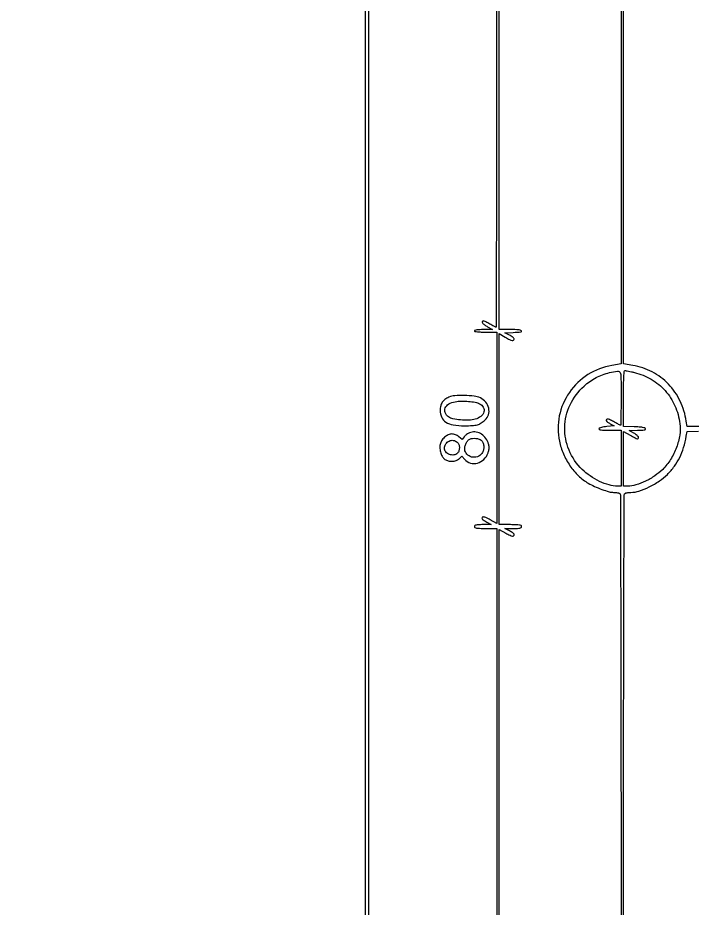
# Model space of a CAD drawing. Extents: x 0 to 836, y 5 to 589.
# Drawn here: x 45.1 to 91, y 369.6 to 430.3 of the extents above; entities that cross this region are included whole.
import ezdxf

# ---------------------------------------------------------------- set-up
doc = ezdxf.new("R2010")
doc.units = 0
doc.header["$MEASUREMENT"] = 0

msp = doc.modelspace()

# ---------------------------------------------------------------- linework, layer by layer
for points in [[(201.712326, 537.783562, -0.000001), (217.055896, 537.76491, -0.426088)], [(546.939, 229.3929, -0.000106), (546.943559, 250.949215, -0.000176), (546.957638, 269.095817, -0.000001), (546.976289, 285.583213, -0.415883)], [(836.0595, 588.6891), (420.497259, 588.710259, 0.000013), (261.145696, 588.714318, 0.000021), (126.989856, 588.708632), (4.934769, 588.698274, 0.19889), (4.878609, 588.675009, 0.198853), (4.855343, 588.618859), (4.83877, 516.273901, 0.000036), (4.826254, 436.744061, 0.000021), (4.8222, 342.282364), (4.8222, 95.946129), (4.469225, 95.920114, 0.031904), (4.160456, 95.877435, 0.315999), (4.075312, 95.787407, 0.415411), (4.137995, 95.703578, 0.035338), (4.43445, 95.6826), (4.8222, 95.6826), (4.8222, 50.2101), (4.8222, 4.7376), (420.462, 4.7376), (836.1018, 4.7376)], [(604.852986, 529.408162, -0.000002), (620.423836, 529.389509, -0.550615)], [(238.738155, 529.614638, -0.000002), (224.300981, 529.63329, -0.415836)], [(308.18842, 529.408162, -0.000002), (322.638019, 529.38951, -0.415836)], [(531.796111, 538.074638, -0.000002), (517.6951, 538.093291, -0.426056)], [(413.368417, 538.074638, -0.000002), (399.676779, 538.093291, -0.415815)], [(77.850638, 481.579418, -0.000002), (77.869294, 494.031443, -0.550517)], [(336.166934, 548.220763, -0.000002), (326.827688, 548.233536, -0.413812)], [(77.6628, 451.676106, -0.00014), (77.658241, 435.392546, -0.000234), (77.644162, 421.684687, -0.000002), (77.625507, 409.236574, -0.415775), (77.59935, 409.210633, -0.111035), (77.559591, 409.219859, -0.00754), (77.455133, 409.272165, -0.010506), (77.331746, 409.339625, -0.007675), (77.1975, 409.419493, 0.013093), (77.05967, 409.499485, 0.015532), (76.92537, 409.56747, 0.014424), (76.809547, 409.617631, 0.08935), (76.7463, 409.63056, 0.300243), (76.679199, 409.588495, 0.270054), (76.687495, 409.505844, 0.076762), (76.818446, 409.373682, 0.029789), (77.034877, 409.232742), (77.3667, 409.043783), (76.75335, 409.042392, 0.012089), (76.51124, 409.035988, 0.022171), (76.314835, 409.017281, 0.019132), (76.167746, 408.990888, 0.352327), (76.14, 408.9564, 0.365646), (76.170049, 408.920803, 0.014491), (76.3515, 408.8953, 0.018502), (76.593479, 408.877444, 0.009164), (76.9014, 408.8718), (77.6628, 408.8718), (77.6628, 402.351391), (77.6628, 395.830982), (77.204023, 396.093468, 0.013632), (76.998985, 396.203472, 0.036849), (76.846407, 396.266457, 0.055394), (76.739662, 396.288891, 0.285851), (76.687952, 396.263248, 0.078544), (76.658345, 396.192593, 0.25054), (76.670634, 396.144652, 0.068732), (76.734338, 396.091898, 0.002883), (76.986, 395.938078), (77.2821, 395.759432), (76.71105, 395.759116, 0.008923), (76.417685, 395.753718, 0.04577), (76.256378, 395.733003, 0.10575), (76.171116, 395.693909, 0.236826), (76.14, 395.6319, 0.273642), (76.177875, 395.567877, 0.084509), (76.28805, 395.529675, 0.035355), (76.497814, 395.5098, 0.005946), (76.9014, 395.505), (77.6628, 395.505), (77.6628, 348.291991)], [(333.609652, 529.614638, -0.000003), (323.198363, 529.633296, -0.415688)], [(68.6952, 512.4222), (68.6952, 424.07169), (68.6952, 335.721179), (68.2299, 335.759766, 0.007133), (67.929172, 335.78039, 0.107826), (67.826408, 335.763741, 0.250288), (67.778728, 335.707689, 0.053641), (67.7646, 335.576376, 0.040763), (67.773948, 335.461903, 0.150693), (67.805902, 335.397748, 0.157767), (67.867426, 335.364407, 0.045946), (67.9761, 335.3544, 0.038131), (68.057092, 335.360586, 0.057076), (68.125472, 335.379251, 0.074992), (68.172132, 335.406604, 0.226478), (68.1876, 335.439, -0.308176), (68.230223, 335.501586, -0.104548), (68.344539, 335.520821, -0.079759), (68.484837, 335.492261, -0.106751), (68.59368, 335.42208, -0.198532), (68.652554, 335.280239, -0.000012), (68.672972, 321.077246, -0.000309), (68.688474, 301.604946, -0.000063), (68.690329, 267.04413)], [(77.841889, 210.212758, -0.000002), (77.851786, 217.49274, -0.413814)], [(77.832, 348.221676), (77.832, 395.436552), (78.287824, 395.1793, 0.013839), (78.565463, 395.032588, 0.076968), (78.725798, 394.982143, 0.231469), (78.810485, 395.008687, 0.205869), (78.8472, 395.094079, 0.216432), (78.831162, 395.129394, 0.019681), (78.754008, 395.19164, 0.022693), (78.651487, 395.260897, 0.015755), (78.52995, 395.33004), (78.2127, 395.497522), (78.78375, 395.501261, 0.009031), (79.076142, 395.508458, 0.045588), (79.237852, 395.530223, 0.104163), (79.323625, 395.569817, 0.236978), (79.3548, 395.6319, 0.273642), (79.316925, 395.695923, 0.084509), (79.20675, 395.734125, 0.035355), (78.996986, 395.754, 0.005946), (78.5934, 395.7588), (77.832, 395.7588), (77.832, 402.272218), (77.832, 408.785636), (78.243207, 408.532618, 0.012763), (78.539029, 408.360847, 0.067597), (78.713596, 408.294029, 0.21343), (78.806045, 408.311806, 0.244789), (78.8472, 408.390831, 0.180386), (78.827314, 408.444157, 0.035725), (78.754008, 408.51748, 0.033672), (78.65142, 408.594947, 0.025766), (78.52995, 408.665781), (78.2127, 408.8295), (78.78375, 408.854515, 0.011581), (79.313414, 408.890023, 0.639683), (79.33897, 408.961692, 0.186785), (79.17929, 409.030303, 0.009128), (78.5934, 409.041), (77.832, 409.041), (77.832, 451.55955, -0.00014)], [(86.1228, 450.792572), (86.1228, 406.705194), (85.499464, 406.600455, 0.100315), (83.868412, 405.97451, 0.099926), (82.607151, 404.762259, 0.1007), (81.921518, 403.164231, 0.103551), (81.924609, 401.442009, 0.050819), (82.199961, 400.581557, 0.047863), (82.647485, 399.775665, 0.049065), (83.22665, 399.088919, 0.060583), (83.892168, 398.581824, 0.027792), (84.313921, 398.365183, 0.017806), (84.824667, 398.159201, 0.016577), (85.310444, 398.001134, 0.070475), (85.612129, 397.9584, -0.018306), (85.71499, 397.954633, -0.015555), (85.82308, 397.943316, -0.015835), (85.920901, 397.926816, -0.041935), (85.988981, 397.907049, -0.309751), (86.079515, 397.775741, -0.000067), (86.101574, 389.726527, -0.000595), (86.119331, 377.187861, -0.000057), (86.1228, 346.554849), (86.1228, 295.254)], [(91.423939, 402.4422), (90.621472, 402.4422), (90.565912, 402.80175, 0.073101), (90.140652, 404.180131, 0.080251), (89.345435, 405.329238, 0.081484), (88.240525, 406.15649, 0.078558), (86.915336, 406.600455), (86.292, 406.705194), (86.292, 450.807597)], [(86.292, 346.554849, -0.000057), (86.295469, 377.187861, -0.000595), (86.313226, 389.726527, -0.000067), (86.335285, 397.775741, -0.309751), (86.425819, 397.907049, -0.040866), (86.493331, 397.926808, -0.016047), (86.58896, 397.943316, -0.015758), (86.694013, 397.954635, -0.018958), (86.793275, 397.9584, 0.080758), (87.343844, 398.047909, 0.033958), (88.039693, 398.334121, 0.033491), (88.729306, 398.733622, 0.048381), (89.272922, 399.181113, 0.037809), (89.752065, 399.73877, 0.04371), (90.11624, 400.336948, 0.042165), (90.380476, 401.007788, 0.031373), (90.560628, 401.783418), (90.613092, 402.097537), (91.391429, 402.121818, 0.005792)]]:
    msp.add_lwpolyline(points, format="xyb")
msp.add_lwpolyline([(68.949, 198.217013), (68.949, 355.27803), (68.949, 512.339047)])
for points in [[(86.1228, 404.388, -0.001695), (86.120381, 403.674323, -0.002827), (86.112911, 403.073527, -0.000322), (86.102923, 402.540323, -0.408551), (86.089135, 402.5268, -0.118776), (86.065761, 402.532432, -0.002401), (85.957205, 402.588629, -0.005535), (85.83082, 402.65662, -0.003675), (85.687285, 402.737281, 0.011167), (85.538564, 402.817949, 0.013731), (85.39619, 402.886232, 0.012176), (85.274604, 402.936979, 0.090598), (85.21335, 402.948781, 0.192997), (85.131619, 402.916924, 0.340288), (85.120557, 402.849162, 0.109392), (85.210225, 402.74528, 0.035201), (85.38255, 402.634723), (85.6575, 402.4845), (85.156486, 402.4422, 0.017263), (84.95378, 402.418015, 0.029087), (84.786382, 402.382084, 0.030909), (84.662797, 402.339562, 0.218326), (84.620686, 402.29415, 0.394038), (84.644172, 402.243332, 0.06108), (84.761382, 402.211503, 0.029434), (84.978121, 402.193188, 0.006363), (85.35435, 402.1884), (86.1228, 402.1884), (86.1228, 400.2849), (86.1228, 398.3814), (85.884355, 398.3814, -0.07004), (85.311771, 398.462003, -0.040255), (84.658403, 398.708057, -0.038724), (84.016477, 399.073934, -0.045521), (83.475142, 399.517479, -0.099911), (82.580356, 400.841726, -0.105132), (82.290616, 402.385102, -0.104983), (82.653776, 403.914585, -0.099366), (83.61109, 405.19927, -0.028838), (84.007128, 405.516042, -0.032317), (84.422709, 405.772198, -0.032528), (84.865333, 405.971315, -0.029979), (85.342167, 406.117648, -0.026618), (85.882927, 406.218622, -0.330895), (86.054723, 406.123037, -0.104227), (86.116589, 405.841425, -0.002137)], [(87.033871, 406.121653, -0.075215), (88.181708, 405.660942, -0.078236), (89.124495, 404.886005, -0.077522), (89.790016, 403.852071, -0.071948), (90.130707, 402.637783, -0.072456), (90.119246, 401.861973, -0.05043), (89.893522, 401.014154, -0.049008), (89.491638, 400.200791, -0.057198), (88.956071, 399.526349, -0.046601), (88.425287, 399.08625, -0.037752), (87.78442, 398.716193, -0.039073), (87.132992, 398.463465, -0.073124), (86.574856, 398.3814), (86.292, 398.3814), (86.292, 400.243323), (86.292, 402.105247), (86.74299, 401.850723, 0.005105), (87.075629, 401.667446, 0.05887), (87.214114, 401.612809, 0.273209), (87.278233, 401.630916, 0.194915), (87.306372, 401.70195, 0.175744), (87.286933, 401.754263, 0.030637), (87.212838, 401.831451, 0.030019), (87.110343, 401.915111, 0.022931), (86.989122, 401.994305), (86.6727, 402.18091), (87.2508, 402.184655, 0.009126), (87.527162, 402.191491, 0.039013), (87.690775, 402.21138, 0.08811), (87.775862, 402.244845, 0.348167), (87.793873, 402.29415, 0.245891), (87.742921, 402.343431, 0.029679), (87.58579, 402.379753, 0.024548), (87.353941, 402.407414, 0.009086), (87.025423, 402.424344), (86.292, 402.448787), (86.292, 404.348994, -0.002395), (86.296577, 405.304228, -0.011513), (86.314313, 405.847995, -0.011055), (86.341554, 406.197703, -0.388661), (86.39775, 406.24795, -0.04218), (86.464588, 406.241504, -0.003887), (86.628232, 406.210334, -0.004993), (86.823032, 406.169633, -0.003895)], [(74.4057, 404.438547, 0.053672), (74.133215, 404.281471, 0.089458), (73.950864, 404.090453, 0.090403), (73.847922, 403.849281, 0.055837), (73.8135, 403.542, 0.10406), (73.914234, 403.063223, 0.148393), (74.195381, 402.735718, 0.105117), (74.694865, 402.54924, 0.03681), (75.4632, 402.492075, 0.014948), (76.002793, 402.507844, 0.05366), (76.342203, 402.564823, 0.072223), (76.606755, 402.682248, 0.044209), (76.878955, 402.889302, 0.140323), (77.101323, 403.24931, 0.124029), (77.113562, 403.691181, 0.116908), (76.912111, 404.10624, 0.115538), (76.545034, 404.388853, 0.076424), (76.119918, 404.508115, 0.024439), (75.463338, 404.555532, 0.024038), (74.809857, 404.539294, 0.085905)], [(76.498324, 403.995887, -0.152341), (76.746814, 403.752115, -0.193791), (76.781703, 403.435597, -0.158165), (76.581344, 403.134261, -0.101891), (76.203676, 402.943746, -0.056119), (75.756066, 402.875181, -0.030501), (75.19912, 402.886936, -0.02923), (74.67802, 402.960653, -0.110494), (74.378963, 403.093869, -0.135251), (74.151103, 403.385796, -0.203488), (74.153525, 403.704252, -0.162529), (74.397882, 403.976568, -0.086537), (74.8287, 404.131185, -0.038102), (75.253301, 404.171971, -0.025119), (75.743837, 404.15694, -0.02485), (76.19987, 404.097065, -0.073437)], [(75.8016, 402.013289, 0.040601), (75.710562, 401.967259, 0.025244), (75.611717, 401.89967, 0.025261), (75.520341, 401.822588, 0.041172), (75.452189, 401.747534), (75.314278, 401.567969), (75.08123, 401.751285, 0.041994), (74.974707, 401.821468, 0.031509), (74.847344, 401.880751, 0.032216), (74.719453, 401.921469, 0.061032), (74.612282, 401.9346, 0.115061), (74.36508, 401.87695, 0.06786), (74.112523, 401.706478, 0.066547), (73.909517, 401.469648, 0.097887), (73.807996, 401.215914, 0.070335), (73.795378, 400.935733, 0.054064), (73.857326, 400.635467, 0.056256), (73.976577, 400.371183, 0.106277), (74.134898, 400.200562, 0.09583), (74.358462, 400.100742, 0.070962), (74.628783, 400.077117, 0.07178), (74.891663, 400.12981, 0.103631), (75.093426, 400.252865), (75.284457, 400.432329), (75.479711, 400.205333, 0.147366), (75.872431, 399.954826, 0.137488), (76.349935, 399.953911, 0.126484), (76.78825, 400.206611, 0.115756), (77.067991, 400.647208, 0.020624), (77.131349, 400.85649, 0.063266), (77.149983, 401.003165, 0.063773), (77.131281, 401.149199, 0.0212), (77.067991, 401.355886, 0.090468), (76.861312, 401.716875, 0.0982), (76.545482, 401.969463, 0.103829), (76.17235, 402.073497, 0.113473)], [(74.970089, 401.371588, -0.118575), (75.077543, 401.214247, -0.083649), (75.119464, 401.003365, -0.083894), (75.089952, 400.790991, -0.12056), (74.991857, 400.629343, -0.162803), (74.745376, 400.506417, -0.124244), (74.44368, 400.538935, -0.128391), (74.200581, 400.708832, -0.178211), (74.1096, 400.955988, -0.135448), (74.191598, 401.253128, -0.146623), (74.412656, 401.455425, -0.151685), (74.702409, 401.49888, -0.146881)], [(76.612949, 401.505252, -0.123536), (76.723204, 401.354746, -0.07207), (76.777236, 401.136346, -0.067321), (76.768581, 400.894691, -0.076904), (76.695055, 400.675569, -0.161215), (76.432029, 400.41854, -0.139327), (76.050498, 400.350171, -0.141499), (75.694348, 400.492706, -0.167303), (75.49726, 400.795212, -0.094967), (75.484997, 401.011868, -0.066413), (75.549339, 401.248528, -0.067639), (75.671353, 401.455271, -0.109922), (75.828772, 401.583508, -0.091528), (76.006435, 401.634997, -0.049791), (76.23439, 401.635005, -0.049978), (76.455817, 401.590272, -0.098697)]]:
    msp.add_lwpolyline(points, format="xyb", close=True)

doc.saveas('drawing.dxf')
